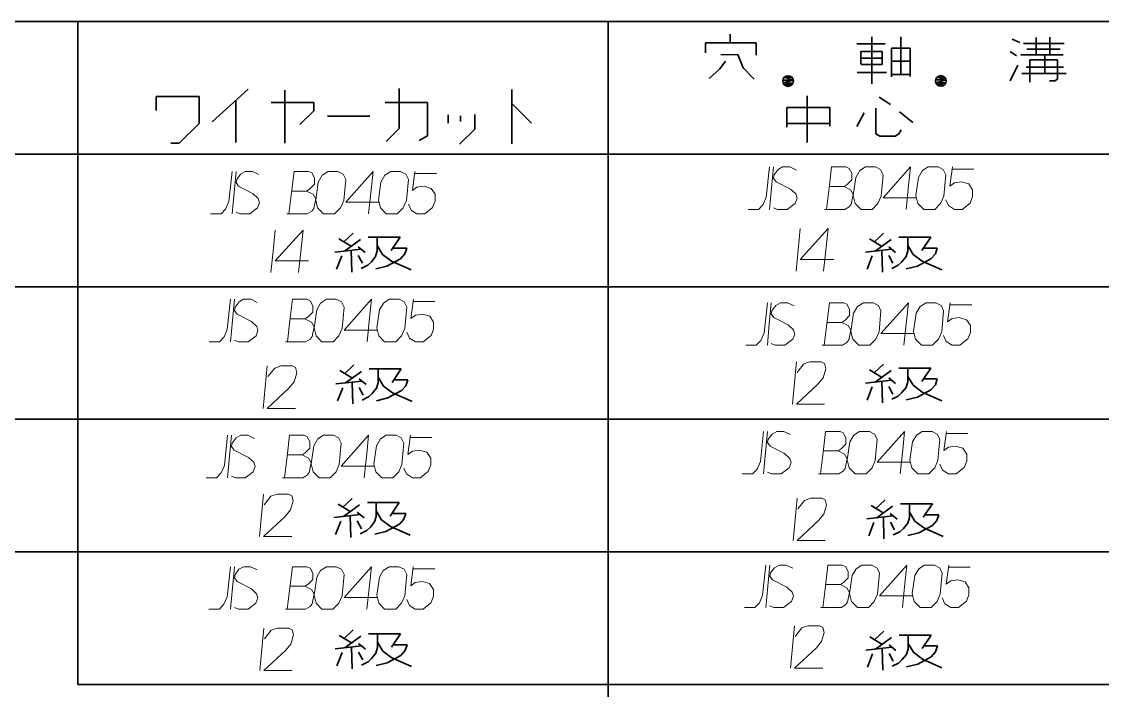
# Model space of a CAD drawing. Header units: millimetres. Extents: x 1333 to 104182, y -62926 to -5704.
# Drawn here: x 47721.39 to 47762.15, y -62900.79 to -62875.56 of the extents above; entities that cross this region are included whole.
import ezdxf

# ---------------------------------------------------------------- set-up
doc = ezdxf.new("R2010")
doc.units = ezdxf.units.MM
doc.header["$LTSCALE"] = 0.5

msp = doc.modelspace()

# ---------------------------------------------------------------- linework, layer by layer
at = {"color": 7, "lineweight": 35}
for p, q in [((47643.514, -62875.561), (47763.692, -62875.561)), ((47723.514, -62875.561), (47723.514, -62895.561)), ((47743.514, -62875.561), (47743.514, -62900.561)), ((47643.514, -62880.561), (47763.514, -62880.561)), ((47683.514, -62885.561), (47763.514, -62885.561)), ((47763.514, -62890.561), (47703.514, -62890.561)), ((47703.514, -62895.561), (47723.514, -62895.561)), ((47723.514, -62895.561), (47763.514, -62895.561)), ((47723.514, -62900.561), (47743.514, -62900.561)), ((47743.514, -62900.561), (47763.514, -62900.561))]:
    msp.add_line(p, q, dxfattribs=at)
at = {"color": 7, "lineweight": 35, "ltscale": 0.008194}
msp.add_line((47748.112, -62876.037), (47748.112, -62876.364), dxfattribs=at)
at = {"color": 7, "lineweight": 35, "ltscale": 0.044495}
msp.add_line((47753.456, -62876.133), (47753.456, -62877.912), dxfattribs=at)
at = {"color": 7, "lineweight": 35, "ltscale": 0.035538}
msp.add_line((47754.546, -62876.136), (47754.546, -62877.558), dxfattribs=at)
at = {"color": 7, "lineweight": 35, "ltscale": 0.016248}
msp.add_line((47759.649, -62876.159), (47759.649, -62876.808), dxfattribs=at)
at = {"color": 7, "lineweight": 35, "ltscale": 0.016525}
msp.add_line((47760.161, -62876.147), (47760.161, -62876.808), dxfattribs=at)
at = {"color": 7, "lineweight": 35, "ltscale": 0.047644}
msp.add_line((47747.187, -62876.364), (47749.093, -62876.364), dxfattribs=at)
at = {"color": 7, "lineweight": 35, "ltscale": 0.009323}
msp.add_line((47747.187, -62876.737), (47747.187, -62876.364), dxfattribs=at)
at = {"color": 7, "lineweight": 35, "ltscale": 0.011584}
msp.add_line((47749.093, -62876.364), (47749.093, -62876.828), dxfattribs=at)
at = {"color": 7, "lineweight": 35, "ltscale": 0.026721}
msp.add_line((47752.892, -62876.399), (47753.961, -62876.399), dxfattribs=at)
at = {"color": 7, "lineweight": 35, "ltscale": 0.017505}
for p, q in [((47754.2, -62876.561), (47754.9, -62876.561)), ((47754.2, -62877.052), (47754.9, -62877.052)), ((47754.2, -62877.562), (47754.9, -62877.562))]:
    msp.add_line(p, q, dxfattribs=at)
at = {"color": 7, "lineweight": 35, "ltscale": 0.027048}
msp.add_line((47754.2, -62877.643), (47754.2, -62876.561), dxfattribs=at)
at = {"color": 7, "lineweight": 35, "ltscale": 0.026678}
msp.add_line((47754.9, -62876.561), (47754.9, -62877.628), dxfattribs=at)
at = {"color": 7, "lineweight": 35, "ltscale": 0.007961}
msp.add_line((47758.743, -62876.225), (47759.034, -62876.354), dxfattribs=at)
at = {"color": 7, "lineweight": 35, "ltscale": 0.038135}
msp.add_line((47759.178, -62876.387), (47760.703, -62876.387), dxfattribs=at)
at = {"color": 7, "lineweight": 35, "ltscale": 0.031494}
msp.add_line((47759.292, -62876.598), (47760.552, -62876.598), dxfattribs=at)
at = {"color": 7, "lineweight": 35, "ltscale": 0.016067}
msp.add_line((47747.762, -62876.816), (47748.405, -62876.805), dxfattribs=at)
at = {"color": 7, "lineweight": 35, "ltscale": 0.01343}
msp.add_line((47748.405, -62876.805), (47748.608, -62877.302), dxfattribs=at)
at = {"color": 7, "lineweight": 35, "ltscale": 0.020081}
for p, q in [((47753.039, -62876.687), (47753.843, -62876.687)), ((47753.039, -62876.945), (47753.843, -62876.945)), ((47753.843, -62877.174), (47753.039, -62877.174))]:
    msp.add_line(p, q, dxfattribs=at)
at = {"color": 7, "lineweight": 35, "ltscale": 0.011816}
msp.add_line((47753.039, -62877.159), (47753.039, -62876.687), dxfattribs=at)
at = {"color": 7, "lineweight": 35, "ltscale": 0.012186}
msp.add_line((47753.843, -62876.687), (47753.843, -62877.174), dxfattribs=at)
at = {"color": 7, "lineweight": 35, "ltscale": 0.007469}
msp.add_line((47758.665, -62876.683), (47758.909, -62876.856), dxfattribs=at)
at = {"color": 7, "lineweight": 35, "ltscale": 0.03988}
msp.add_line((47759.071, -62876.808), (47760.666, -62876.808), dxfattribs=at)
at = {"color": 7, "lineweight": 35, "ltscale": 0.02616}
msp.add_line((47759.413, -62877.008), (47760.46, -62877.008), dxfattribs=at)
at = {"color": 7, "lineweight": 35, "ltscale": 0.02077}
msp.add_line((47759.413, -62877.839), (47759.413, -62877.008), dxfattribs=at)
at = {"color": 7, "lineweight": 35, "ltscale": 0.017722}
msp.add_line((47759.981, -62876.808), (47759.981, -62877.517), dxfattribs=at)
at = {"color": 7, "lineweight": 35, "ltscale": 0.018094}
msp.add_line((47760.46, -62877.008), (47760.46, -62877.732), dxfattribs=at)
at = {"color": 7, "lineweight": 35, "ltscale": 0.01339}
msp.add_line((47747.717, -62877.348), (47747.322, -62877.709), dxfattribs=at)
at = {"color": 7, "lineweight": 35, "ltscale": 0.009085}
msp.add_line((47747.931, -62877.054), (47747.717, -62877.348), dxfattribs=at)
at = {"color": 7, "lineweight": 35, "ltscale": 0.014779}
msp.add_line((47748.608, -62877.302), (47749.014, -62877.732), dxfattribs=at)
at = {"color": 7, "lineweight": 35, "ltscale": 0.016422}
msp.add_line((47758.669, -62877.794), (47758.956, -62877.203), dxfattribs=at)
at = {"color": 7, "lineweight": 35, "ltscale": 0.034998}
msp.add_line((47759.277, -62877.281), (47760.677, -62877.281), dxfattribs=at)
at = {"color": 7, "lineweight": 35, "ltscale": 0.009827}
for p, q in [((47750.098, -62877.766), (47750.492, -62877.765)), ((47750.492, -62877.765), (47750.098, -62877.766)), ((47755.861, -62877.76), (47756.254, -62877.76)), ((47756.254, -62877.76), (47755.861, -62877.76))]:
    msp.add_line(p, q, dxfattribs=at)
at = {"color": 7, "lineweight": 35, "ltscale": 0.009973}
for p, q in [((47750.492, -62877.765), (47750.107, -62877.872)), ((47756.254, -62877.76), (47755.869, -62877.867))]:
    msp.add_line(p, q, dxfattribs=at)
at = {"color": 7, "lineweight": 35, "ltscale": 0.008787}
msp.add_line((47750.157, -62877.659), (47750.492, -62877.765), dxfattribs=at)
at = {"color": 7, "lineweight": 35, "ltscale": 0.007298}
msp.add_line((47750.448, -62877.675), (47750.157, -62877.659), dxfattribs=at)
at = {"color": 7, "lineweight": 35, "ltscale": 0.004215}
for p, q in [((47750.295, -62877.603), (47750.448, -62877.675)), ((47756.057, -62877.598), (47756.21, -62877.669))]:
    msp.add_line(p, q, dxfattribs=at)
at = {"color": 7, "lineweight": 35, "ltscale": 0.027539}
msp.add_line((47752.903, -62877.484), (47754.005, -62877.484), dxfattribs=at)
at = {"color": 7, "lineweight": 35, "ltscale": 0.008776}
msp.add_line((47755.919, -62877.653), (47756.254, -62877.76), dxfattribs=at)
at = {"color": 7, "lineweight": 35, "ltscale": 0.007286}
msp.add_line((47756.21, -62877.669), (47755.919, -62877.653), dxfattribs=at)
at = {"color": 7, "lineweight": 35, "ltscale": 0.041724}
msp.add_line((47759.111, -62877.517), (47760.78, -62877.517), dxfattribs=at)
at = {"color": 7, "lineweight": 35, "ltscale": 0.005164}
msp.add_line((47760.36, -62877.789), (47760.154, -62877.789), dxfattribs=at)
at = {"color": 7, "lineweight": 35, "ltscale": 0.002874}
msp.add_line((47760.46, -62877.732), (47760.36, -62877.789), dxfattribs=at)
at = {"color": 7, "lineweight": 35, "ltscale": 0.045755}
msp.add_line((47728.585, -62879.341), (47729.939, -62878.109), dxfattribs=at)
at = {"color": 7, "lineweight": 35, "ltscale": 0.050012}
msp.add_line((47731.314, -62878.143), (47731.314, -62880.144), dxfattribs=at)
at = {"color": 7, "lineweight": 35, "ltscale": 0.037579}
msp.add_line((47735.634, -62878.087), (47735.634, -62879.59), dxfattribs=at)
at = {"color": 7, "lineweight": 35, "ltscale": 0.051141}
msp.add_line((47739.874, -62878.121), (47739.874, -62880.166), dxfattribs=at)
at = {"color": 7, "lineweight": 35, "ltscale": 0.009339}
for p, q in [((47750.107, -62877.872), (47750.481, -62877.878)), ((47755.869, -62877.867), (47756.243, -62877.872))]:
    msp.add_line(p, q, dxfattribs=at)
at = {"color": 7, "lineweight": 35, "ltscale": 0.008292}
msp.add_line((47750.481, -62877.878), (47750.157, -62877.948), dxfattribs=at)
at = {"color": 7, "lineweight": 35, "ltscale": 0.006446}
for p, q in [((47750.157, -62877.948), (47750.414, -62877.964)), ((47755.919, -62877.942), (47756.176, -62877.958))]:
    msp.add_line(p, q, dxfattribs=at)
at = {"color": 7, "lineweight": 35, "ltscale": 0.008293}
for p, q in [((47756.243, -62877.872), (47755.919, -62877.942)), ((47734.121, -62889.357), (47734.278, -62889.649)), ((47754.093, -62889.324), (47754.249, -62889.617)), ((47754.153, -62894.443), (47754.309, -62894.736)), ((47734.099, -62899.347), (47734.256, -62899.64)), ((47754.105, -62899.395), (47754.261, -62899.688))]:
    msp.add_line(p, q, dxfattribs=at)
at = {"color": 7, "lineweight": 35, "ltscale": 0.040674}
msp.add_line((47726.462, -62878.38), (47728.089, -62878.38), dxfattribs=at)
at = {"color": 7, "lineweight": 35, "ltscale": 0.013446}
msp.add_line((47726.462, -62878.918), (47726.462, -62878.38), dxfattribs=at)
at = {"color": 7, "lineweight": 35, "ltscale": 0.02543}
msp.add_line((47728.089, -62878.38), (47728.089, -62879.398), dxfattribs=at)
at = {"color": 7, "lineweight": 35, "ltscale": 0.0397}
msp.add_line((47729.473, -62878.533), (47729.473, -62880.121), dxfattribs=at)
at = {"color": 7, "lineweight": 35, "ltscale": 0.040039}
for p, q in [((47730.807, -62878.607), (47732.409, -62878.607)), ((47732.927, -62879.126), (47734.529, -62879.126))]:
    msp.add_line(p, q, dxfattribs=at)
at = {"color": 7, "lineweight": 35, "ltscale": 0.007913}
msp.add_line((47732.409, -62878.607), (47732.409, -62878.923), dxfattribs=at)
at = {"color": 7, "lineweight": 35, "ltscale": 0.039746}
msp.add_line((47735.104, -62878.607), (47736.694, -62878.607), dxfattribs=at)
at = {"color": 7, "lineweight": 35, "ltscale": 0.031647}
msp.add_line((47736.694, -62878.607), (47736.694, -62879.872), dxfattribs=at)
at = {"color": 7, "lineweight": 35, "ltscale": 0.026344}
msp.add_line((47739.874, -62878.652), (47740.619, -62879.397), dxfattribs=at)
at = {"color": 7, "lineweight": 35, "ltscale": 0.043878}
msp.add_line((47751.013, -62878.364), (47751.013, -62880.119), dxfattribs=at)
at = {"color": 7, "lineweight": 35, "ltscale": 0.012576}
msp.add_line((47753.736, -62878.415), (47754.159, -62878.687), dxfattribs=at)
at = {"color": 7, "lineweight": 35, "ltscale": 0.018567}
msp.add_line((47732.409, -62878.923), (47731.883, -62879.448), dxfattribs=at)
at = {"color": 7, "lineweight": 35, "ltscale": 0.013846}
msp.add_line((47738.487, -62879.059), (47738.487, -62879.613), dxfattribs=at)
at = {"color": 7, "lineweight": 35, "ltscale": 0.040601}
for p, q in [((47750.243, -62878.806), (47751.867, -62878.806)), ((47750.243, -62879.4), (47751.867, -62879.4))]:
    msp.add_line(p, q, dxfattribs=at)
at = {"color": 7, "lineweight": 35, "ltscale": 0.018365}
msp.add_line((47750.243, -62879.54), (47750.243, -62878.806), dxfattribs=at)
at = {"color": 7, "lineweight": 35, "ltscale": 0.017517}
msp.add_line((47751.867, -62878.806), (47751.867, -62879.506), dxfattribs=at)
at = {"color": 7, "lineweight": 35, "ltscale": 0.014554}
msp.add_line((47753.159, -62878.998), (47752.888, -62879.513), dxfattribs=at)
at = {"color": 7, "lineweight": 35, "ltscale": 0.02406}
msp.add_line((47753.6, -62878.828), (47753.6, -62879.791), dxfattribs=at)
at = {"color": 7, "lineweight": 35, "ltscale": 0.016273}
msp.add_line((47754.498, -62878.958), (47755.001, -62879.372), dxfattribs=at)
at = {"color": 7, "lineweight": 35, "ltscale": 0.026549}
msp.add_line((47728.089, -62879.398), (47727.338, -62880.149), dxfattribs=at)
at = {"color": 7, "lineweight": 35, "ltscale": 0.007629}
msp.add_line((47737.483, -62879.081), (47737.483, -62879.386), dxfattribs=at)
at = {"color": 7, "lineweight": 35, "ltscale": 0.005237}
msp.add_line((47737.944, -62879.12), (47737.944, -62879.33), dxfattribs=at)
at = {"color": 7, "lineweight": 35, "ltscale": 0.017365}
msp.add_line((47735.634, -62879.59), (47735.142, -62880.081), dxfattribs=at)
at = {"color": 7, "lineweight": 35, "ltscale": 0.008783}
msp.add_line((47736.694, -62879.872), (47736.389, -62880.048), dxfattribs=at)
at = {"color": 7, "lineweight": 35, "ltscale": 0.020353}
msp.add_line((47738.487, -62879.613), (47737.911, -62880.188), dxfattribs=at)
at = {"color": 7, "lineweight": 35, "ltscale": 0.004455}
msp.add_line((47753.6, -62879.791), (47753.754, -62879.88), dxfattribs=at)
at = {"color": 7, "lineweight": 35, "ltscale": 0.014355}
msp.add_line((47753.754, -62879.88), (47754.328, -62879.88), dxfattribs=at)
at = {"color": 7, "lineweight": 35, "ltscale": 0.004297}
msp.add_line((47754.328, -62879.88), (47754.477, -62879.794), dxfattribs=at)
at = {"color": 7, "lineweight": 35, "ltscale": 0.004257}
msp.add_line((47754.477, -62879.794), (47754.562, -62879.646), dxfattribs=at)
at = {"color": 7, "lineweight": 35, "ltscale": 0.008008}
msp.add_line((47727.338, -62880.149), (47727.018, -62880.149), dxfattribs=at)
at = {"color": 7, "lineweight": 35, "ltscale": 0.012234}
for p, q in [((47733.892, -62883.541), (47733.534, -62883.875)), ((47753.896, -62883.541), (47753.538, -62883.875)), ((47753.896, -62888.479), (47753.538, -62888.813)), ((47733.854, -62893.55), (47733.496, -62893.884)), ((47733.902, -62898.503), (47733.544, -62898.836)), ((47753.908, -62898.551), (47753.55, -62898.885))]:
    msp.add_line(p, q, dxfattribs=at)
at = {"color": 7, "lineweight": 35, "ltscale": 0.013339}
for p, q in [((47733.361, -62883.755), (47733.818, -62884.031)), ((47733.324, -62893.765), (47733.78, -62894.041))]:
    msp.add_line(p, q, dxfattribs=at)
at = {"color": 7, "lineweight": 35, "ltscale": 0.018495}
for p, q in [((47734.175, -62883.784), (47733.575, -62884.217)), ((47754.18, -62883.784), (47753.579, -62884.217)), ((47734.208, -62888.755), (47733.608, -62889.188)), ((47754.18, -62888.723), (47753.579, -62889.155)), ((47754.191, -62898.794), (47753.591, -62899.226))]:
    msp.add_line(p, q, dxfattribs=at)
at = {"color": 7, "lineweight": 35, "ltscale": 0.030115}
for p, q in [((47734.467, -62883.689), (47735.672, -62883.689)), ((47754.472, -62883.689), (47755.676, -62883.689)), ((47734.5, -62888.66), (47735.704, -62888.66)), ((47754.472, -62888.628), (47755.676, -62888.628)), ((47734.43, -62893.699), (47735.634, -62893.699)), ((47754.531, -62893.747), (47755.736, -62893.747)), ((47734.478, -62898.651), (47735.682, -62898.651)), ((47754.483, -62898.699), (47755.688, -62898.699))]:
    msp.add_line(p, q, dxfattribs=at)
at = {"color": 7, "lineweight": 35, "ltscale": 0.013083}
for p, q in [((47734.805, -62883.689), (47734.805, -62884.212)), ((47754.808, -62883.689), (47754.808, -62884.212)), ((47734.837, -62888.66), (47734.837, -62889.184)), ((47754.808, -62888.628), (47754.808, -62889.151)), ((47734.767, -62893.699), (47734.767, -62894.222)), ((47754.868, -62893.747), (47754.868, -62894.27)), ((47734.815, -62898.651), (47734.815, -62899.174)), ((47754.82, -62898.699), (47754.82, -62899.222))]:
    msp.add_line(p, q, dxfattribs=at)
at = {"color": 7, "lineweight": 35, "ltscale": 0.015362}
for p, q in [((47735.672, -62883.689), (47735.33, -62884.2)), ((47755.676, -62883.689), (47755.335, -62884.2)), ((47755.736, -62893.747), (47755.394, -62894.258))]:
    msp.add_line(p, q, dxfattribs=at)
at = {"color": 7, "lineweight": 35, "ltscale": 0.013328}
for p, q in [((47753.366, -62883.755), (47753.822, -62884.031)), ((47753.425, -62893.813), (47753.881, -62894.089))]:
    msp.add_line(p, q, dxfattribs=at)
at = {"color": 7, "lineweight": 35, "ltscale": 0.024936}
for p, q in [((47733.205, -62884.258), (47734.196, -62884.146)), ((47733.167, -62894.267), (47734.159, -62894.156))]:
    msp.add_line(p, q, dxfattribs=at)
at = {"color": 7, "lineweight": 35, "ltscale": 0.020496}
for p, q in [((47733.826, -62884.188), (47733.847, -62885.008)), ((47753.829, -62884.188), (47753.85, -62885.008)), ((47753.829, -62889.127), (47753.85, -62889.946)), ((47733.788, -62894.198), (47733.809, -62895.017)), ((47733.836, -62899.15), (47733.857, -62899.969)), ((47753.841, -62899.198), (47753.862, -62900.018))]:
    msp.add_line(p, q, dxfattribs=at)
at = {"color": 7, "lineweight": 35, "ltscale": 0.008484}
for p, q in [((47734.085, -62884.06), (47734.348, -62884.274)), ((47734.118, -62889.031), (47734.381, -62889.245)), ((47734.047, -62894.07), (47734.31, -62894.284)), ((47754.149, -62894.118), (47754.412, -62894.332)), ((47734.096, -62899.022), (47734.359, -62899.236))]:
    msp.add_line(p, q, dxfattribs=at)
at = {"color": 7, "lineweight": 35, "ltscale": 0.00538}
msp.add_line((47734.805, -62884.212), (47734.743, -62884.418), dxfattribs=at)
at = {"color": 7, "lineweight": 35, "ltscale": 0.009831}
for p, q in [((47734.805, -62884.002), (47735.006, -62884.34)), ((47734.767, -62894.012), (47734.968, -62894.35))]:
    msp.add_line(p, q, dxfattribs=at)
at = {"color": 7, "lineweight": 35, "ltscale": 0.010657}
msp.add_line((47735.006, -62884.34), (47735.347, -62884.596), dxfattribs=at)
at = {"color": 7, "lineweight": 35, "ltscale": 0.013049}
for p, q in [((47735.397, -62884.101), (47735.919, -62884.101)), ((47755.401, -62884.101), (47755.923, -62884.101)), ((47735.429, -62889.073), (47735.951, -62889.073)), ((47755.401, -62889.04), (47755.923, -62889.04)), ((47735.359, -62894.111), (47735.881, -62894.111)), ((47755.46, -62894.159), (47755.982, -62894.159)), ((47735.407, -62899.063), (47735.929, -62899.063)), ((47755.412, -62899.111), (47755.934, -62899.111))]:
    msp.add_line(p, q, dxfattribs=at)
at = {"color": 7, "lineweight": 35, "ltscale": 0.006121}
for p, q in [((47735.845, -62884.324), (47735.68, -62884.505)), ((47755.848, -62884.324), (47755.684, -62884.505)), ((47755.848, -62889.262), (47755.684, -62889.444)), ((47735.877, -62889.295), (47735.713, -62889.476)), ((47735.807, -62894.333), (47735.642, -62894.515)), ((47755.909, -62894.381), (47755.744, -62894.563))]:
    msp.add_line(p, q, dxfattribs=at)
at = {"color": 7, "lineweight": 35, "ltscale": 0.005862}
for p, q in [((47735.919, -62884.101), (47735.845, -62884.324)), ((47755.923, -62884.101), (47755.848, -62884.324)), ((47755.923, -62889.04), (47755.848, -62889.262)), ((47735.929, -62899.063), (47735.855, -62899.286)), ((47755.934, -62899.111), (47755.86, -62899.334))]:
    msp.add_line(p, q, dxfattribs=at)
at = {"color": 7, "lineweight": 35, "ltscale": 0.024924}
for p, q in [((47753.209, -62884.258), (47754.2, -62884.146)), ((47733.238, -62889.229), (47734.228, -62889.118)), ((47753.209, -62889.196), (47754.2, -62889.085)), ((47753.269, -62894.315), (47754.26, -62894.204)), ((47733.216, -62899.22), (47734.206, -62899.108)), ((47753.221, -62899.268), (47754.212, -62899.156))]:
    msp.add_line(p, q, dxfattribs=at)
at = {"color": 7, "lineweight": 35, "ltscale": 0.008474}
for p, q in [((47754.089, -62884.06), (47754.352, -62884.274)), ((47754.089, -62888.999), (47754.352, -62889.213)), ((47754.101, -62899.07), (47754.364, -62899.284))]:
    msp.add_line(p, q, dxfattribs=at)
at = {"color": 7, "lineweight": 35, "ltscale": 0.005376}
for p, q in [((47754.808, -62884.212), (47754.747, -62884.418)), ((47734.767, -62894.222), (47734.705, -62894.428)), ((47754.868, -62894.27), (47754.806, -62894.476))]:
    msp.add_line(p, q, dxfattribs=at)
at = {"color": 7, "lineweight": 35, "ltscale": 0.009837}
for p, q in [((47754.808, -62884.002), (47755.01, -62884.34)), ((47734.837, -62888.974), (47735.038, -62889.311)), ((47754.808, -62888.941), (47755.01, -62889.279)), ((47754.868, -62894.06), (47755.07, -62894.398)), ((47734.815, -62898.964), (47735.016, -62899.302)), ((47754.82, -62899.012), (47755.022, -62899.35))]:
    msp.add_line(p, q, dxfattribs=at)
at = {"color": 7, "lineweight": 35, "ltscale": 0.010647}
msp.add_line((47755.01, -62884.34), (47755.351, -62884.596), dxfattribs=at)
at = {"color": 7, "lineweight": 35, "ltscale": 0.013404}
for p, q in [((47733.468, -62884.398), (47733.271, -62884.896)), ((47753.472, -62884.398), (47753.275, -62884.896)), ((47733.501, -62889.369), (47733.304, -62889.868)), ((47753.472, -62889.337), (47753.275, -62889.835)), ((47733.43, -62894.407), (47733.233, -62894.906)), ((47753.532, -62894.456), (47753.335, -62894.954))]:
    msp.add_line(p, q, dxfattribs=at)
at = {"color": 7, "lineweight": 35, "ltscale": 0.00829}
for p, q in [((47734.089, -62884.386), (47734.245, -62884.678)), ((47754.093, -62884.386), (47754.249, -62884.678)), ((47734.052, -62894.395), (47734.208, -62894.688))]:
    msp.add_line(p, q, dxfattribs=at)
at = {"color": 7, "lineweight": 35, "ltscale": 0.00685}
for p, q in [((47734.447, -62884.748), (47734.2, -62884.868)), ((47754.451, -62884.748), (47754.204, -62884.868)), ((47734.479, -62889.719), (47734.233, -62889.839)), ((47754.451, -62889.687), (47754.204, -62889.806)), ((47734.409, -62894.758), (47734.162, -62894.877)), ((47754.511, -62894.806), (47754.264, -62894.925))]:
    msp.add_line(p, q, dxfattribs=at)
at = {"color": 7, "lineweight": 35, "ltscale": 0.004731}
for p, q in [((47734.582, -62884.616), (47734.447, -62884.748)), ((47754.586, -62884.616), (47754.451, -62884.748)), ((47734.615, -62889.588), (47734.479, -62889.719)), ((47754.586, -62889.555), (47754.451, -62889.687)), ((47734.545, -62894.626), (47734.409, -62894.758)), ((47754.646, -62894.674), (47754.511, -62894.806))]:
    msp.add_line(p, q, dxfattribs=at)
at = {"color": 7, "lineweight": 35, "ltscale": 0.006362}
for p, q in [((47734.743, -62884.418), (47734.582, -62884.616)), ((47754.806, -62894.476), (47754.646, -62894.674))]:
    msp.add_line(p, q, dxfattribs=at)
at = {"color": 7, "lineweight": 35, "ltscale": 0.014628}
for p, q in [((47735.68, -62884.505), (47735.166, -62884.785)), ((47755.684, -62884.505), (47755.17, -62884.785))]:
    msp.add_line(p, q, dxfattribs=at)
at = {"color": 7, "lineweight": 35, "ltscale": 0.020158}
msp.add_line((47735.347, -62884.596), (47736.083, -62884.925), dxfattribs=at)
at = {"color": 7, "lineweight": 35, "ltscale": 0.00637}
for p, q in [((47754.747, -62884.418), (47754.586, -62884.616)), ((47734.705, -62894.428), (47734.545, -62894.626)), ((47754.759, -62899.428), (47754.598, -62899.626))]:
    msp.add_line(p, q, dxfattribs=at)
at = {"color": 7, "lineweight": 35, "ltscale": 0.020169}
msp.add_line((47755.351, -62884.596), (47756.087, -62884.925), dxfattribs=at)
at = {"color": 7, "lineweight": 35, "ltscale": 0.010798}
for p, q in [((47735.166, -62884.785), (47734.747, -62884.888)), ((47755.17, -62884.785), (47754.751, -62884.888)), ((47735.129, -62894.795), (47734.709, -62894.898)), ((47755.182, -62899.795), (47754.763, -62899.898))]:
    msp.add_line(p, q, dxfattribs=at)
at = {"color": 7, "lineweight": 35, "ltscale": 0.013337}
msp.add_line((47733.394, -62888.726), (47733.85, -62889.002), dxfattribs=at)
at = {"color": 7, "lineweight": 35, "ltscale": 0.012225}
for p, q in [((47733.924, -62888.512), (47733.567, -62888.846)), ((47753.955, -62893.599), (47753.598, -62893.932))]:
    msp.add_line(p, q, dxfattribs=at)
at = {"color": 7, "lineweight": 35, "ltscale": 0.01536}
for p, q in [((47735.704, -62888.66), (47735.363, -62889.171)), ((47755.676, -62888.628), (47755.335, -62889.139)), ((47735.682, -62898.651), (47735.341, -62899.162)), ((47755.688, -62898.699), (47755.347, -62899.21))]:
    msp.add_line(p, q, dxfattribs=at)
at = {"color": 7, "lineweight": 35, "ltscale": 0.013327}
for p, q in [((47753.366, -62888.694), (47753.822, -62888.97)), ((47733.372, -62898.717), (47733.828, -62898.993)), ((47753.377, -62898.765), (47753.833, -62899.041))]:
    msp.add_line(p, q, dxfattribs=at)
at = {"color": 7, "lineweight": 35, "ltscale": 0.020497}
for p, q in [((47733.858, -62889.159), (47733.879, -62889.979)), ((47753.889, -62894.246), (47753.91, -62895.065))]:
    msp.add_line(p, q, dxfattribs=at)
at = {"color": 7, "lineweight": 35, "ltscale": 0.005373}
for p, q in [((47734.837, -62889.184), (47734.775, -62889.39)), ((47754.808, -62889.151), (47754.747, -62889.357)), ((47734.815, -62899.174), (47734.753, -62899.38)), ((47754.82, -62899.222), (47754.759, -62899.428))]:
    msp.add_line(p, q, dxfattribs=at)
at = {"color": 7, "lineweight": 35, "ltscale": 0.005858}
for p, q in [((47735.951, -62889.073), (47735.877, -62889.295)), ((47755.982, -62894.159), (47755.909, -62894.381))]:
    msp.add_line(p, q, dxfattribs=at)
at = {"color": 7, "lineweight": 35, "ltscale": 0.006364}
msp.add_line((47734.775, -62889.39), (47734.615, -62889.588), dxfattribs=at)
at = {"color": 7, "lineweight": 35, "ltscale": 0.010659}
for p, q in [((47735.038, -62889.311), (47735.38, -62889.567)), ((47734.968, -62894.35), (47735.309, -62894.605)), ((47755.07, -62894.398), (47755.411, -62894.653)), ((47735.016, -62899.302), (47735.358, -62899.557)), ((47755.022, -62899.35), (47755.363, -62899.606))]:
    msp.add_line(p, q, dxfattribs=at)
at = {"color": 7, "lineweight": 35, "ltscale": 0.01464}
for p, q in [((47735.713, -62889.476), (47735.199, -62889.756)), ((47755.744, -62894.563), (47755.23, -62894.843)), ((47735.691, -62899.467), (47735.177, -62899.747))]:
    msp.add_line(p, q, dxfattribs=at)
at = {"color": 7, "lineweight": 35, "ltscale": 0.020157}
for p, q in [((47735.38, -62889.567), (47736.116, -62889.896)), ((47735.309, -62894.605), (47736.045, -62894.935)), ((47755.411, -62894.653), (47756.147, -62894.983)), ((47735.358, -62899.557), (47736.094, -62899.887)), ((47755.363, -62899.606), (47756.099, -62899.935))]:
    msp.add_line(p, q, dxfattribs=at)
at = {"color": 7, "lineweight": 35, "ltscale": 0.006372}
for p, q in [((47754.747, -62889.357), (47754.586, -62889.555)), ((47734.753, -62899.38), (47734.593, -62899.578))]:
    msp.add_line(p, q, dxfattribs=at)
at = {"color": 7, "lineweight": 35, "ltscale": 0.010649}
msp.add_line((47755.01, -62889.279), (47755.351, -62889.534), dxfattribs=at)
at = {"color": 7, "lineweight": 35, "ltscale": 0.014629}
for p, q in [((47755.684, -62889.444), (47755.17, -62889.724)), ((47735.642, -62894.515), (47735.129, -62894.795))]:
    msp.add_line(p, q, dxfattribs=at)
at = {"color": 7, "lineweight": 35, "ltscale": 0.020168}
msp.add_line((47755.351, -62889.534), (47756.087, -62889.864), dxfattribs=at)
at = {"color": 7, "lineweight": 35, "ltscale": 0.010785}
msp.add_line((47735.199, -62889.756), (47734.78, -62889.859), dxfattribs=at)
at = {"color": 7, "lineweight": 35, "ltscale": 0.010797}
for p, q in [((47755.17, -62889.724), (47754.751, -62889.827)), ((47735.177, -62899.747), (47734.757, -62899.85))]:
    msp.add_line(p, q, dxfattribs=at)
at = {"color": 7, "lineweight": 35, "ltscale": 0.015355}
msp.add_line((47735.634, -62893.699), (47735.293, -62894.21), dxfattribs=at)
at = {"color": 7, "lineweight": 35, "ltscale": 0.018506}
msp.add_line((47734.138, -62893.793), (47733.537, -62894.226), dxfattribs=at)
at = {"color": 7, "lineweight": 35, "ltscale": 0.005859}
msp.add_line((47735.881, -62894.111), (47735.807, -62894.333), dxfattribs=at)
at = {"color": 7, "lineweight": 35, "ltscale": 0.018496}
msp.add_line((47754.239, -62893.842), (47753.639, -62894.274), dxfattribs=at)
at = {"color": 7, "lineweight": 35, "ltscale": 0.010786}
msp.add_line((47755.23, -62894.843), (47754.811, -62894.946), dxfattribs=at)
at = {"color": 7, "lineweight": 35, "ltscale": 0.125}
for p, q in [((47723.514, -62895.561), (47723.514, -62900.561)), ((47743.514, -62900.561), (47743.514, -62905.561))]:
    msp.add_line(p, q, dxfattribs=at)
at = {"color": 7, "lineweight": 35, "ltscale": 0.018504}
msp.add_line((47734.186, -62898.746), (47733.585, -62899.178), dxfattribs=at)
at = {"color": 7, "lineweight": 35, "ltscale": 0.013408}
msp.add_line((47733.479, -62899.36), (47733.281, -62899.858), dxfattribs=at)
at = {"color": 7, "lineweight": 35, "ltscale": 0.006112}
for p, q in [((47735.855, -62899.286), (47735.691, -62899.467)), ((47755.86, -62899.334), (47755.696, -62899.515))]:
    msp.add_line(p, q, dxfattribs=at)
at = {"color": 7, "lineweight": 35, "ltscale": 0.013411}
msp.add_line((47753.484, -62899.408), (47753.286, -62899.906), dxfattribs=at)
at = {"color": 7, "lineweight": 35, "ltscale": 0.006861}
msp.add_line((47734.457, -62899.71), (47734.21, -62899.829), dxfattribs=at)
at = {"color": 7, "lineweight": 35, "ltscale": 0.004722}
msp.add_line((47734.593, -62899.578), (47734.457, -62899.71), dxfattribs=at)
at = {"color": 7, "lineweight": 35, "ltscale": 0.00686}
msp.add_line((47754.463, -62899.758), (47754.216, -62899.877), dxfattribs=at)
at = {"color": 7, "lineweight": 35, "ltscale": 0.004724}
msp.add_line((47754.598, -62899.626), (47754.463, -62899.758), dxfattribs=at)
at = {"color": 7, "lineweight": 35, "ltscale": 0.014638}
msp.add_line((47755.696, -62899.515), (47755.182, -62899.795), dxfattribs=at)
at = {"color": 7, "lineweight": 13}
for points in [[(47749.598, -62881.043), (47749.475, -62882.183), (47749.352, -62882.463), (47749.18, -62882.643), (47748.786, -62882.643)], [(47749.598, -62882.643), (47749.672, -62881.843), (47749.746, -62881.043)], [(47749.746, -62882.583), (47749.894, -62882.643), (47750.263, -62882.643), (47750.559, -62882.423), (47750.632, -62882.223), (47750.583, -62882.063), (47750.386, -62881.883), (47749.845, -62881.603), (47749.746, -62881.463), (47749.771, -62881.343), (47749.918, -62881.143), (47750.091, -62881.043), (47750.362, -62881.043), (47750.608, -62881.163)], [(47751.667, -62882.643), (47752.43, -62882.643), (47752.602, -62882.543), (47752.676, -62882.443), (47752.75, -62882.083), (47752.651, -62881.903), (47752.405, -62881.783), (47752.528, -62881.703), (47752.701, -62881.523), (47752.701, -62881.283), (47752.602, -62881.103), (47752.479, -62881.043), (47751.937, -62881.043), (47751.839, -62881.843), (47751.74, -62882.643)], [(47754.744, -62882.643), (47754.842, -62881.743), (47754.916, -62881.043), (47753.882, -62882.203), (47755.113, -62882.203)], [(47756.246, -62882.283), (47756.344, -62882.503), (47756.566, -62882.643), (47756.861, -62882.643), (47757.157, -62882.403), (47757.255, -62882.163), (47757.255, -62881.903), (47757.107, -62881.683), (47756.837, -62881.603), (47756.566, -62881.643), (47756.394, -62881.763), (47756.492, -62881.043)], [(47729.332, -62881.211), (47729.209, -62882.351), (47729.086, -62882.631), (47728.914, -62882.811), (47728.52, -62882.811)], [(47729.332, -62882.811), (47729.406, -62882.011), (47729.48, -62881.211)], [(47729.48, -62882.751), (47729.628, -62882.811), (47729.997, -62882.811), (47730.292, -62882.591), (47730.366, -62882.391), (47730.317, -62882.231), (47730.12, -62882.051), (47729.578, -62881.771), (47729.48, -62881.631), (47729.504, -62881.511), (47729.652, -62881.311), (47729.824, -62881.211), (47730.095, -62881.211), (47730.342, -62881.331)], [(47731.4, -62882.811), (47732.163, -62882.811), (47732.336, -62882.711), (47732.41, -62882.611), (47732.483, -62882.251), (47732.385, -62882.071), (47732.139, -62881.951), (47732.262, -62881.871), (47732.434, -62881.691), (47732.434, -62881.451), (47732.336, -62881.271), (47732.213, -62881.211), (47731.671, -62881.211), (47731.572, -62882.011), (47731.474, -62882.811)], [(47734.478, -62882.811), (47734.576, -62881.911), (47734.65, -62881.211), (47733.616, -62882.371), (47734.847, -62882.371)], [(47735.979, -62882.451), (47736.078, -62882.671), (47736.3, -62882.811), (47736.595, -62882.811), (47736.89, -62882.571), (47736.989, -62882.331), (47736.989, -62882.071), (47736.841, -62881.851), (47736.57, -62881.771), (47736.3, -62881.811), (47736.127, -62881.931), (47736.226, -62881.211)], [(47736.226, -62881.291), (47737.038, -62881.291)], [(47756.492, -62881.123), (47757.304, -62881.123)], [(47752.405, -62881.783), (47751.839, -62881.783)], [(47732.139, -62881.951), (47731.572, -62881.951)], [(47730.949, -62883.422), (47730.873, -62884.222), (47730.797, -62885.022)], [(47731.837, -62885.022), (47731.938, -62884.122), (47732.014, -62883.422), (47730.949, -62884.582), (47732.217, -62884.582)], [(47750.748, -62883.369), (47750.672, -62884.169), (47750.596, -62884.969)], [(47751.636, -62884.969), (47751.737, -62884.069), (47751.813, -62883.369), (47750.748, -62884.529), (47752.016, -62884.529)], [(47729.273, -62886.036), (47729.15, -62887.176), (47729.027, -62887.456), (47728.854, -62887.636), (47728.46, -62887.636)], [(47729.273, -62887.636), (47729.347, -62886.836), (47729.42, -62886.036)], [(47729.42, -62887.576), (47729.568, -62887.636), (47729.937, -62887.636), (47730.233, -62887.416), (47730.307, -62887.216), (47730.258, -62887.056), (47730.061, -62886.876), (47729.519, -62886.596), (47729.42, -62886.456), (47729.445, -62886.336), (47729.593, -62886.136), (47729.765, -62886.036), (47730.036, -62886.036), (47730.282, -62886.156)], [(47731.341, -62887.636), (47732.104, -62887.636), (47732.276, -62887.536), (47732.35, -62887.436), (47732.424, -62887.076), (47732.326, -62886.896), (47732.079, -62886.776), (47732.203, -62886.696), (47732.375, -62886.516), (47732.375, -62886.276), (47732.276, -62886.096), (47732.153, -62886.036), (47731.612, -62886.036), (47731.513, -62886.836), (47731.415, -62887.636)], [(47734.418, -62887.636), (47734.517, -62886.736), (47734.591, -62886.036), (47733.557, -62887.196), (47734.788, -62887.196)], [(47735.92, -62887.276), (47736.019, -62887.496), (47736.24, -62887.636), (47736.536, -62887.636), (47736.831, -62887.396), (47736.93, -62887.156), (47736.93, -62886.896), (47736.782, -62886.676), (47736.511, -62886.596), (47736.24, -62886.636), (47736.068, -62886.756), (47736.166, -62886.036)], [(47736.166, -62886.116), (47736.979, -62886.116)], [(47749.514, -62886.164), (47749.391, -62887.304), (47749.268, -62887.584), (47749.095, -62887.764), (47748.701, -62887.764)], [(47749.514, -62887.764), (47749.588, -62886.964), (47749.661, -62886.164)], [(47749.661, -62887.704), (47749.809, -62887.764), (47750.178, -62887.764), (47750.474, -62887.544), (47750.548, -62887.344), (47750.498, -62887.184), (47750.302, -62887.004), (47749.76, -62886.724), (47749.661, -62886.584), (47749.686, -62886.464), (47749.834, -62886.264), (47750.006, -62886.164), (47750.277, -62886.164), (47750.523, -62886.284)], [(47751.582, -62887.764), (47752.345, -62887.764), (47752.517, -62887.664), (47752.591, -62887.564), (47752.665, -62887.204), (47752.567, -62887.024), (47752.32, -62886.904), (47752.443, -62886.824), (47752.616, -62886.644), (47752.616, -62886.404), (47752.517, -62886.224), (47752.394, -62886.164), (47751.853, -62886.164), (47751.754, -62886.964), (47751.656, -62887.764)], [(47754.659, -62887.764), (47754.758, -62886.864), (47754.832, -62886.164), (47753.798, -62887.324), (47755.029, -62887.324)], [(47756.161, -62887.404), (47756.26, -62887.624), (47756.481, -62887.764), (47756.777, -62887.764), (47757.072, -62887.524), (47757.171, -62887.284), (47757.171, -62887.024), (47757.023, -62886.804), (47756.752, -62886.724), (47756.481, -62886.764), (47756.309, -62886.884), (47756.407, -62886.164)], [(47756.407, -62886.244), (47757.22, -62886.244)], [(47732.079, -62886.776), (47731.513, -62886.776)], [(47752.32, -62886.904), (47751.754, -62886.904)], [(47750.612, -62888.392), (47750.536, -62889.192), (47750.46, -62889.992)], [(47751.674, -62889.992), (47750.612, -62889.992), (47751.421, -62889.232), (47751.624, -62888.992), (47751.725, -62888.652), (47751.674, -62888.452), (47751.548, -62888.392), (47751.118, -62888.392), (47750.89, -62888.472), (47750.637, -62888.792)], [(47730.657, -62888.548), (47730.582, -62889.348), (47730.506, -62890.148)], [(47731.72, -62890.148), (47730.657, -62890.148), (47731.467, -62889.388), (47731.67, -62889.148), (47731.771, -62888.808), (47731.72, -62888.608), (47731.594, -62888.548), (47731.163, -62888.548), (47730.936, -62888.628), (47730.683, -62888.948)], [(47729.162, -62891.164), (47729.039, -62892.304), (47728.916, -62892.584), (47728.744, -62892.764), (47728.35, -62892.764)], [(47729.162, -62892.764), (47729.236, -62891.964), (47729.31, -62891.164)], [(47729.31, -62892.704), (47729.458, -62892.764), (47729.827, -62892.764), (47730.123, -62892.544), (47730.196, -62892.344), (47730.147, -62892.184), (47729.95, -62892.004), (47729.409, -62891.724), (47729.31, -62891.584), (47729.335, -62891.464), (47729.482, -62891.264), (47729.655, -62891.164), (47729.926, -62891.164), (47730.172, -62891.284)], [(47731.23, -62892.764), (47731.994, -62892.764), (47732.166, -62892.664), (47732.24, -62892.564), (47732.314, -62892.204), (47732.215, -62892.024), (47731.969, -62891.904), (47732.092, -62891.824), (47732.264, -62891.644), (47732.264, -62891.404), (47732.166, -62891.224), (47732.043, -62891.164), (47731.501, -62891.164), (47731.403, -62891.964), (47731.304, -62892.764)], [(47734.308, -62892.764), (47734.406, -62891.864), (47734.48, -62891.164), (47733.446, -62892.324), (47734.677, -62892.324)], [(47735.81, -62892.404), (47735.908, -62892.624), (47736.13, -62892.764), (47736.425, -62892.764), (47736.721, -62892.524), (47736.819, -62892.284), (47736.819, -62892.024), (47736.671, -62891.804), (47736.401, -62891.724), (47736.13, -62891.764), (47735.958, -62891.884), (47736.056, -62891.164)], [(47736.056, -62891.244), (47736.868, -62891.244)], [(47749.373, -62891.016), (47749.25, -62892.156), (47749.127, -62892.436), (47748.955, -62892.616), (47748.561, -62892.616)], [(47749.373, -62892.616), (47749.447, -62891.816), (47749.521, -62891.016)], [(47749.521, -62892.556), (47749.669, -62892.616), (47750.038, -62892.616), (47750.333, -62892.396), (47750.407, -62892.196), (47750.358, -62892.036), (47750.161, -62891.856), (47749.619, -62891.576), (47749.521, -62891.436), (47749.545, -62891.316), (47749.693, -62891.116), (47749.865, -62891.016), (47750.136, -62891.016), (47750.383, -62891.136)], [(47751.441, -62892.616), (47752.204, -62892.616), (47752.377, -62892.516), (47752.451, -62892.416), (47752.524, -62892.056), (47752.426, -62891.876), (47752.18, -62891.756), (47752.303, -62891.676), (47752.475, -62891.496), (47752.475, -62891.256), (47752.377, -62891.076), (47752.254, -62891.016), (47751.712, -62891.016), (47751.613, -62891.816), (47751.515, -62892.616)], [(47754.519, -62892.616), (47754.617, -62891.716), (47754.691, -62891.016), (47753.657, -62892.176), (47754.888, -62892.176)], [(47756.02, -62892.256), (47756.119, -62892.476), (47756.341, -62892.616), (47756.636, -62892.616), (47756.931, -62892.376), (47757.03, -62892.136), (47757.03, -62891.876), (47756.882, -62891.656), (47756.611, -62891.576), (47756.341, -62891.616), (47756.168, -62891.736), (47756.267, -62891.016)], [(47756.267, -62891.096), (47757.079, -62891.096)], [(47731.969, -62891.904), (47731.403, -62891.904)], [(47752.18, -62891.756), (47751.613, -62891.756)], [(47730.518, -62893.382), (47730.442, -62894.182), (47730.366, -62894.982)], [(47731.58, -62894.982), (47730.518, -62894.982), (47731.327, -62894.222), (47731.53, -62893.982), (47731.631, -62893.642), (47731.58, -62893.442), (47731.454, -62893.382), (47731.024, -62893.382), (47730.796, -62893.462), (47730.543, -62893.782)], [(47750.637, -62893.538), (47750.561, -62894.338), (47750.485, -62895.138)], [(47751.699, -62895.138), (47750.637, -62895.138), (47751.446, -62894.378), (47751.649, -62894.138), (47751.75, -62893.798), (47751.699, -62893.598), (47751.573, -62893.538), (47751.143, -62893.538), (47750.915, -62893.618), (47750.662, -62893.938)], [(47729.27, -62896.12), (47729.147, -62897.26), (47729.024, -62897.54), (47728.852, -62897.72), (47728.458, -62897.72)], [(47729.27, -62897.72), (47729.344, -62896.92), (47729.418, -62896.12)], [(47729.418, -62897.66), (47729.566, -62897.72), (47729.935, -62897.72), (47730.23, -62897.5), (47730.304, -62897.3), (47730.255, -62897.14), (47730.058, -62896.96), (47729.516, -62896.68), (47729.418, -62896.54), (47729.442, -62896.42), (47729.59, -62896.22), (47729.762, -62896.12), (47730.033, -62896.12), (47730.279, -62896.24)], [(47731.338, -62897.72), (47732.101, -62897.72), (47732.274, -62897.62), (47732.348, -62897.52), (47732.421, -62897.16), (47732.323, -62896.98), (47732.077, -62896.86), (47732.2, -62896.78), (47732.372, -62896.6), (47732.372, -62896.36), (47732.274, -62896.18), (47732.151, -62896.12), (47731.609, -62896.12), (47731.51, -62896.92), (47731.412, -62897.72)], [(47734.416, -62897.72), (47734.514, -62896.82), (47734.588, -62896.12), (47733.554, -62897.28), (47734.785, -62897.28)], [(47735.917, -62897.36), (47736.016, -62897.58), (47736.238, -62897.72), (47736.533, -62897.72), (47736.828, -62897.48), (47736.927, -62897.24), (47736.927, -62896.98), (47736.779, -62896.76), (47736.508, -62896.68), (47736.238, -62896.72), (47736.065, -62896.84), (47736.164, -62896.12)], [(47749.46, -62896.058), (47749.337, -62897.198), (47749.214, -62897.478), (47749.042, -62897.658), (47748.648, -62897.658)], [(47749.46, -62897.658), (47749.534, -62896.858), (47749.608, -62896.058)], [(47749.608, -62897.598), (47749.756, -62897.658), (47750.125, -62897.658), (47750.42, -62897.438), (47750.494, -62897.238), (47750.445, -62897.078), (47750.248, -62896.898), (47749.706, -62896.618), (47749.608, -62896.478), (47749.633, -62896.358), (47749.78, -62896.158), (47749.953, -62896.058), (47750.223, -62896.058), (47750.47, -62896.178)], [(47751.528, -62897.658), (47752.292, -62897.658), (47752.464, -62897.558), (47752.538, -62897.458), (47752.612, -62897.098), (47752.513, -62896.918), (47752.267, -62896.798), (47752.39, -62896.718), (47752.562, -62896.538), (47752.562, -62896.298), (47752.464, -62896.118), (47752.341, -62896.058), (47751.799, -62896.058), (47751.701, -62896.858), (47751.602, -62897.658)], [(47754.606, -62897.658), (47754.704, -62896.758), (47754.778, -62896.058), (47753.744, -62897.218), (47754.975, -62897.218)], [(47756.108, -62897.298), (47756.206, -62897.518), (47756.428, -62897.658), (47756.723, -62897.658), (47757.019, -62897.418), (47757.117, -62897.178), (47757.117, -62896.918), (47756.969, -62896.698), (47756.699, -62896.618), (47756.428, -62896.658), (47756.255, -62896.778), (47756.354, -62896.058)], [(47756.354, -62896.138), (47757.166, -62896.138)], [(47736.164, -62896.2), (47736.976, -62896.2)], [(47732.077, -62896.86), (47731.51, -62896.86)], [(47752.267, -62896.798), (47751.701, -62896.798)], [(47730.53, -62898.437), (47730.454, -62899.237), (47730.378, -62900.037)], [(47731.593, -62900.037), (47730.53, -62900.037), (47731.34, -62899.277), (47731.542, -62899.037), (47731.644, -62898.697), (47731.593, -62898.497), (47731.466, -62898.437), (47731.036, -62898.437), (47730.809, -62898.517), (47730.556, -62898.837)], [(47750.54, -62898.348), (47750.464, -62899.148), (47750.388, -62899.948)], [(47751.602, -62899.948), (47750.54, -62899.948), (47751.349, -62899.188), (47751.552, -62898.948), (47751.653, -62898.608), (47751.602, -62898.408), (47751.476, -62898.348), (47751.046, -62898.348), (47750.818, -62898.428), (47750.565, -62898.748)]]:
    msp.add_lwpolyline(points, dxfattribs=at)
for points in [[(47753.464, -62882.643), (47753.685, -62882.423), (47753.808, -62882.143), (47753.882, -62881.343), (47753.784, -62881.143), (47753.587, -62881.043), (47753.218, -62881.043), (47752.996, -62881.183), (47752.848, -62881.443), (47752.75, -62882.123), (47752.824, -62882.423), (47753.045, -62882.643)], [(47755.827, -62882.643), (47756.049, -62882.423), (47756.172, -62882.143), (47756.246, -62881.343), (47756.147, -62881.143), (47755.95, -62881.043), (47755.581, -62881.043), (47755.36, -62881.183), (47755.212, -62881.443), (47755.113, -62882.123), (47755.187, -62882.423), (47755.409, -62882.643)], [(47733.197, -62882.811), (47733.419, -62882.591), (47733.542, -62882.311), (47733.616, -62881.511), (47733.517, -62881.311), (47733.321, -62881.211), (47732.951, -62881.211), (47732.73, -62881.351), (47732.582, -62881.611), (47732.483, -62882.291), (47732.557, -62882.591), (47732.779, -62882.811)], [(47735.561, -62882.811), (47735.782, -62882.591), (47735.906, -62882.311), (47735.979, -62881.511), (47735.881, -62881.311), (47735.684, -62881.211), (47735.315, -62881.211), (47735.093, -62881.351), (47734.945, -62881.611), (47734.847, -62882.291), (47734.921, -62882.591), (47735.142, -62882.811)], [(47733.138, -62887.636), (47733.36, -62887.416), (47733.483, -62887.136), (47733.557, -62886.336), (47733.458, -62886.136), (47733.261, -62886.036), (47732.892, -62886.036), (47732.67, -62886.176), (47732.523, -62886.436), (47732.424, -62887.116), (47732.498, -62887.416), (47732.72, -62887.636)], [(47735.502, -62887.636), (47735.723, -62887.416), (47735.846, -62887.136), (47735.92, -62886.336), (47735.822, -62886.136), (47735.625, -62886.036), (47735.255, -62886.036), (47735.034, -62886.176), (47734.886, -62886.436), (47734.788, -62887.116), (47734.861, -62887.416), (47735.083, -62887.636)], [(47753.379, -62887.764), (47753.601, -62887.544), (47753.724, -62887.264), (47753.798, -62886.464), (47753.699, -62886.264), (47753.502, -62886.164), (47753.133, -62886.164), (47752.911, -62886.304), (47752.764, -62886.564), (47752.665, -62887.244), (47752.739, -62887.544), (47752.961, -62887.764)], [(47755.743, -62887.764), (47755.964, -62887.544), (47756.087, -62887.264), (47756.161, -62886.464), (47756.063, -62886.264), (47755.866, -62886.164), (47755.496, -62886.164), (47755.275, -62886.304), (47755.127, -62886.564), (47755.029, -62887.244), (47755.102, -62887.544), (47755.324, -62887.764)], [(47733.028, -62892.764), (47733.249, -62892.544), (47733.372, -62892.264), (47733.446, -62891.464), (47733.348, -62891.264), (47733.151, -62891.164), (47732.782, -62891.164), (47732.56, -62891.304), (47732.412, -62891.564), (47732.314, -62892.244), (47732.388, -62892.544), (47732.609, -62892.764)], [(47735.391, -62892.764), (47735.613, -62892.544), (47735.736, -62892.264), (47735.81, -62891.464), (47735.711, -62891.264), (47735.514, -62891.164), (47735.145, -62891.164), (47734.923, -62891.304), (47734.776, -62891.564), (47734.677, -62892.244), (47734.751, -62892.544), (47734.973, -62892.764)], [(47753.238, -62892.616), (47753.46, -62892.396), (47753.583, -62892.116), (47753.657, -62891.316), (47753.558, -62891.116), (47753.362, -62891.016), (47752.992, -62891.016), (47752.771, -62891.156), (47752.623, -62891.416), (47752.524, -62892.096), (47752.598, -62892.396), (47752.82, -62892.616)], [(47755.602, -62892.616), (47755.824, -62892.396), (47755.947, -62892.116), (47756.02, -62891.316), (47755.922, -62891.116), (47755.725, -62891.016), (47755.356, -62891.016), (47755.134, -62891.156), (47754.986, -62891.416), (47754.888, -62892.096), (47754.962, -62892.396), (47755.183, -62892.616)], [(47733.135, -62897.72), (47733.357, -62897.5), (47733.48, -62897.22), (47733.554, -62896.42), (47733.455, -62896.22), (47733.258, -62896.12), (47732.889, -62896.12), (47732.668, -62896.26), (47732.52, -62896.52), (47732.421, -62897.2), (47732.495, -62897.5), (47732.717, -62897.72)], [(47735.499, -62897.72), (47735.72, -62897.5), (47735.844, -62897.22), (47735.917, -62896.42), (47735.819, -62896.22), (47735.622, -62896.12), (47735.253, -62896.12), (47735.031, -62896.26), (47734.883, -62896.52), (47734.785, -62897.2), (47734.859, -62897.5), (47735.08, -62897.72)], [(47753.326, -62897.658), (47753.547, -62897.438), (47753.67, -62897.158), (47753.744, -62896.358), (47753.646, -62896.158), (47753.449, -62896.058), (47753.079, -62896.058), (47752.858, -62896.198), (47752.71, -62896.458), (47752.612, -62897.138), (47752.685, -62897.438), (47752.907, -62897.658)], [(47755.689, -62897.658), (47755.911, -62897.438), (47756.034, -62897.158), (47756.108, -62896.358), (47756.009, -62896.158), (47755.812, -62896.058), (47755.443, -62896.058), (47755.221, -62896.198), (47755.074, -62896.458), (47754.975, -62897.138), (47755.049, -62897.438), (47755.271, -62897.658)]]:
    msp.add_lwpolyline(points, close=True, dxfattribs=at)
at = {"color": 7, "lineweight": 35}
for centre in [(47750.295, -62877.803), (47756.057, -62877.798)]:
    msp.add_circle(centre, 0.2, dxfattribs=at)

doc.saveas('drawing.dxf')
